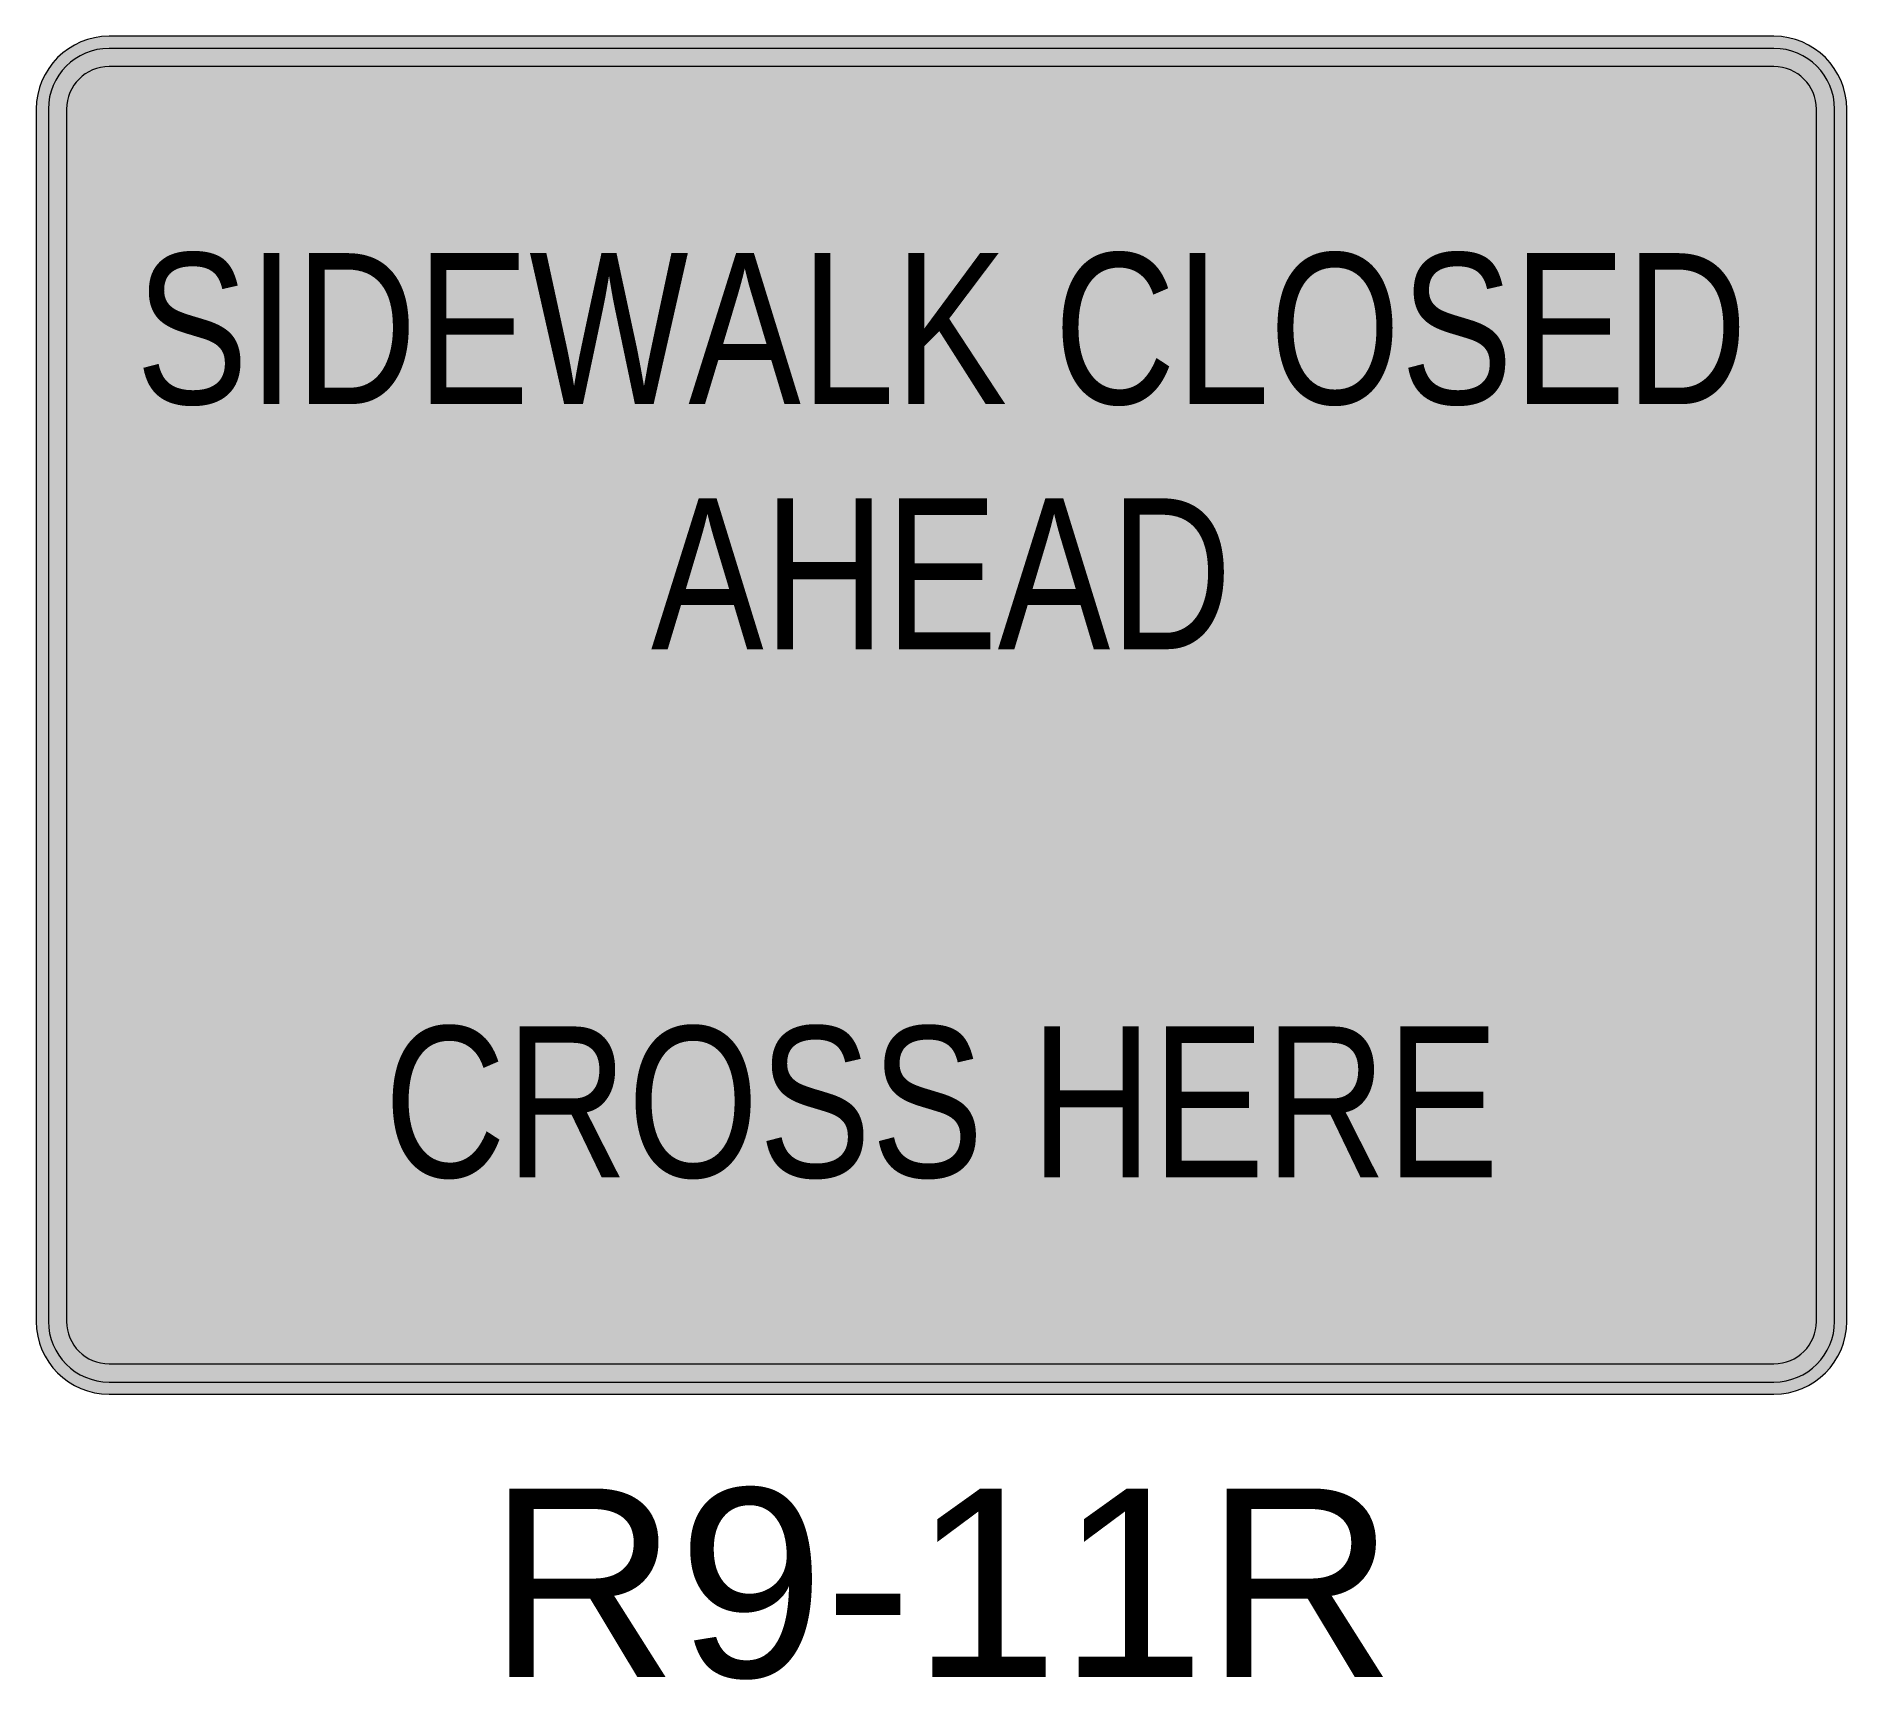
# Model space of a CAD drawing. Extents: x -0.48 to 0.48, y -0.511 to 0.36.
import ezdxf
from ezdxf.enums import TextEntityAlignment as Align

# ---------------------------------------------------------------- set-up
doc = ezdxf.new("R2010")
doc.units = 0
doc.header["$LTSCALE"] = 0.01
doc.header["$MEASUREMENT"] = 0
for name, color, linetype, lineweight in [('C-TRAF-CTRL-MTCD-IDEN', 7, 'Continuous', 20), ('C-TRAF-CTRL-MTCD-PATT-BLCK', 250, 'Continuous', 20), ('C-TRAF-CTRL-MTCD-PATT-WHIT', 255, 'Continuous', 20)]:
    doc.layers.add(name, color=color, linetype=linetype, lineweight=lineweight)
doc.styles.add('COA', font='arial.ttf')

msp = doc.modelspace()

# ---------------------------------------------------------------- hatches: boundary and pattern name
at = {"layer": 'C-TRAF-CTRL-MTCD-PATT-BLCK', "lineweight": 0}
h = msp.add_hatch(color=256, dxfattribs=at)
h.dxf.hatch_style = 1
edge = h.paths.add_edge_path(flags=16)
edge.add_line((-0.4413706556662622, -0.3439044398455872), (0.4413706556969603, -0.3439044398435666))
edge.add_arc((0.4413706556979595, -0.321370655649884), 0.02253378419368257, 269.9999999974594, 359.9999999974593)
edge.add_line((0.4639044398916421, -0.3213706556508832), (0.4639044398896384, 0.3213706556969358))
edge.add_arc((0.4413706556959456, 0.321370655697947), 0.02253378419369279, 359.9999999974289, 449.9999999974289)
edge.add_line((0.4413706556969568, 0.3439044398916398), (-0.4413706556662657, 0.3439044398896147))
edge.add_arc((-0.4413706556519158, 0.3213706557112856), 0.02253378417832907, 90.00000003648685, 180.0000000364868)
edge.add_line((-0.4639044398302449, 0.3213706556969358), (-0.4639044398589403, -0.3213706556508832))
edge.add_arc((-0.4413706556652492, -0.3213706556518962), 0.02253378419369101, 179.9999999974243, 269.9999999974244)
edge = h.paths.add_edge_path()
edge.add_line((-0.4413706556662622, -0.3535617759289827), (0.4413706556816162, -0.3535617759209154))
edge.add_arc((0.4413706556779795, -0.3213706556545198), 0.03219112026639559, 270.0000000064728, 360.0000000064727)
edge.add_line((0.4735617759443751, -0.3213706556508832), (0.4735617759516404, 0.3213706556816218))
edge.add_arc((0.4413706556852617, 0.3213706556779727), 0.03219112026637871, 6.494863826129449e-09, 90.00000000649487)
edge.add_line((0.4413706556816126, 0.3535617759443515), (-0.4413706556662657, 0.3535617759516541))
edge.add_arc((-0.4413706556549516, 0.3213706556929359), 0.03219112025871818, 90.00000002013746, 180.0000000201375)
edge.add_line((-0.4735617759136698, 0.3213706556816218), (-0.47356177593629, -0.3213706556508832))
edge.add_arc((-0.4413706556622263, -0.3213706556549191), 0.03219112027406368, 179.9999999928167, 269.9999999928167)
h = msp.add_hatch(color=256, dxfattribs=at)
edge = h.paths.add_edge_path()
edge.add_line((0.3077976536185425, 0.00946809616997124), (0.3078290006901713, 0.009478423012403259))
edge.add_line((0.3078290006901689, 0.00947842301240398), (0.4000000000460506, -0.05535614640685665))
edge.add_line((0.4000000000460517, -0.05535614640685738), (0.3069702646724075, -0.1206200838394041))
edge.add_line((0.3069702646724075, -0.1206200838394039), (0.3068640546081369, -0.1206855275838313))
edge.add_arc((0.3016174639997111, -0.1131966595101511), 0.009143842629737265, 165.2859472222116, 305.014519444414, ccw=False)
edge.add_line((0.2927734892526808, -0.1108741675916981), (0.2926579976929735, -0.1108877422949277))
edge.add_line((0.2926579976929731, -0.110887742294928), (0.3012453578794558, -0.07825577357865032))
edge.add_line((0.3012453578794549, -0.07825577357864988), (-0.3999999999999913, -0.07825577357864988))
edge.add_line((-0.3999999999999886, -0.07825577357864988), (-0.3999999999999886, -0.03002343385777412))
edge.add_line((-0.3999999999999886, -0.03002343385777484), (0.3012453578794576, -0.03002343385777484))
edge.add_line((0.3012453578794549, -0.03002343385777484), (0.2936598563808565, -0.0002539185320769577))
edge.add_line((0.2936598563808588, -0.0002539185320763471), (0.2936825213410843, -0.0002991955146227077))
edge.add_arc((0.3025350512392528, 0.001990471186279152), 0.009143842693267616, 54.86288611109842, 194.5014972222159, ccw=False)
at = {"layer": 'C-TRAF-CTRL-MTCD-PATT-WHIT', "lineweight": 0}
h = msp.add_hatch(color=256, dxfattribs=at)
h.dxf.hatch_style = 1
edge = h.paths.add_edge_path()
edge.add_line((-0.4413706556662622, -0.360000000000006), (0.4413706556662649, -0.3599999999999882))
edge.add_arc((0.4413706556662653, -0.3213706556662536), 0.03862934433373466, 269.9999999999993, 359.9999999999994)
edge.add_line((0.48, -0.321370655666254), (0.4799999999999964, 0.3213706556662554))
edge.add_arc((0.4413706556662551, 0.3213706556662617), 0.03862934433374132, 359.9999999999908, 449.9999999999908)
edge.add_line((0.4413706556662613, 0.360000000000003), (-0.4413706556662657, 0.3599999999999897))
edge.add_arc((-0.4413706556662643, 0.3213706556662568), 0.03862934433373288, 90.00000000000199, 180.000000000002)
edge.add_line((-0.4799999999999972, 0.3213706556662554), (-0.4799999999999938, -0.321370655666254))
edge.add_arc((-0.441370655666252, -0.3213706556662642), 0.03862934433374177, 179.9999999999849, 269.9999999999848)

# ---------------------------------------------------------------- linework, layer by layer
at = {"layer": 'C-TRAF-CTRL-MTCD-PATT-BLCK', "lineweight": 0, "flags": 128}
msp.add_lwpolyline([(-0.4413706556662622, -0.360000000000006), (0.4413706556662649, -0.3599999999999882, 0.414213562373095), (0.48, -0.321370655666254), (0.4799999999999964, 0.3213706556662554, 0.414213562373095), (0.4413706556662613, 0.360000000000003), (-0.4413706556662657, 0.3599999999999897, 0.414213562373095), (-0.4799999999999972, 0.3213706556662554), (-0.4799999999999938, -0.321370655666254, 0.414213562373095)], format="xyb", close=True, dxfattribs=at)
at = {"layer": 'C-TRAF-CTRL-MTCD-PATT-BLCK', "lineweight": 0}
for points in [[(-0.4413706556662622, -0.3535617759289827), (0.4413706556816162, -0.3535617759209154, 0.414213562373095), (0.4735617759443751, -0.3213706556508832), (0.4735617759516404, 0.3213706556816218, 0.414213562373095), (0.4413706556816126, 0.3535617759443515), (-0.4413706556662657, 0.3535617759516541, 0.4142135623730951), (-0.4735617759136698, 0.3213706556816218), (-0.47356177593629, -0.3213706556508832, 0.414213562373095)], [(-0.4413706556662622, -0.3439044398455872), (0.4413706556969603, -0.3439044398435666, 0.414213562373095), (0.4639044398916421, -0.3213706556508832), (0.4639044398896384, 0.3213706556969358, 0.414213562373095), (0.4413706556969568, 0.3439044398916398), (-0.4413706556662657, 0.3439044398896147, 0.4142135623730951), (-0.4639044398302449, 0.3213706556969358), (-0.4639044398589403, -0.3213706556508832, 0.414213562373095)]]:
    msp.add_lwpolyline(points, format="xyb", close=True, dxfattribs=at)

# ---------------------------------------------------------------- texts
at = {"layer": 'C-TRAF-CTRL-MTCD-IDEN', "linetype": 'ByBlock', "lineweight": 0, "style": 'COA'}
msp.add_text('R9-11R', height=0.09999999998574781, dxfattribs=at).set_placement((3.108624468950438e-15, -0.4099999999999969), align=Align.TOP_CENTER)
at = {"layer": 'C-TRAF-CTRL-MTCD-PATT-BLCK', "lineweight": 0, "style": 'COA', "width": 0.8}
for s, p in [('SIDEWALK CLOSED', (2.30246932630962e-11, 0.205)), ('AHEAD', (2.30246932630962e-11, 0.075)), ('CROSS HERE', (2.30246932630962e-11, -0.205))]:
    msp.add_text(s, height=0.08, dxfattribs=at).set_placement(p, align=Align.MIDDLE_CENTER)

doc.saveas('drawing.dxf')
